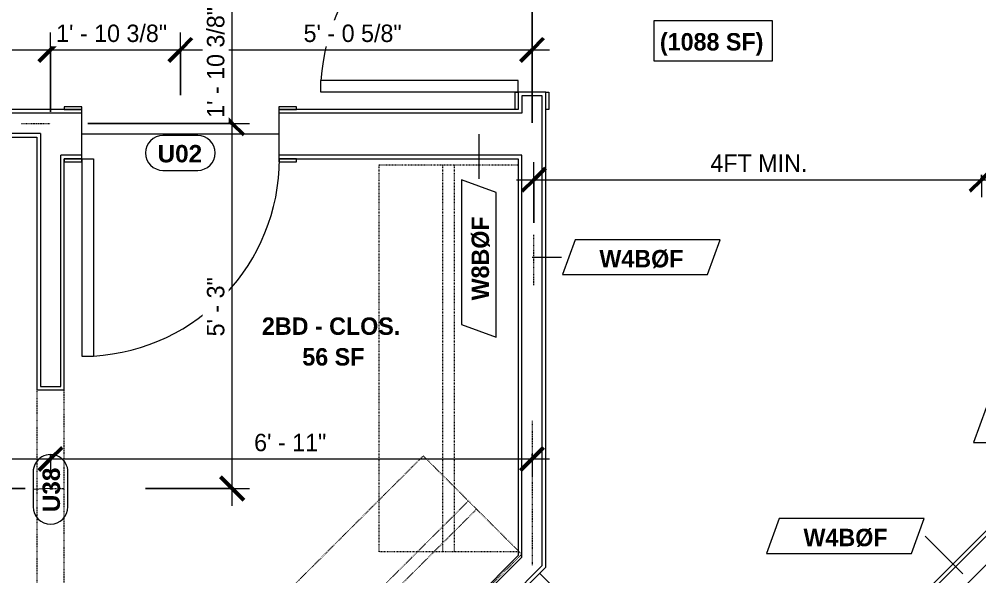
# Model space of a CAD drawing. Header units: inches. Extents: x -4058 to -1781, y 9814 to 12264.
# Drawn here: x -2441.3 to -2275.9, y 10603.2 to 10699.2 of the extents above; entities that cross this region are included whole.
import ezdxf

# ---------------------------------------------------------------- set-up
doc = ezdxf.new("R2010")
doc.units = ezdxf.units.IN
doc.header["$MEASUREMENT"] = 0
for name, pattern in [('Dash', [0.25, 0.125, -0.125]), ('Dash 3_32_', [0.1875, 0.09375, -0.09375]), ('Overhead', [0.15625, 0.09375, -0.0625])]:
    doc.linetypes.add(name, pattern=pattern)
for name, color, linetype, lineweight in [('A-ANNO-DIMS', 211, 'Continuous', 9), ('A-ANNO-DIMS-32', 211, 'Continuous', 9), ('A-AREA-IDEN', 2, 'Continuous', 9), ('A-DETL-1', 90, 'Dash 3_32_', 9), ('A-DETL-GENF', 92, 'Overhead', 9), ('A-DETL-MEDM-1', 33, 'Continuous', 9), ('A-DOOR-2', 31, 'Continuous', 9), ('A-DOOR-IDEN', 31, 'Continuous', 9), ('A-FLOR-2', 192, 'Continuous', 9), ('A-WALL-2', 113, 'Continuous', 9), ('A-WALL-IDEN', 211, 'Continuous', 9), ('I-WALL-4', 2, 'Continuous', 9), ('Q-CASE', 31, 'Continuous', 9), ('Q-CASE-HDLN', 31, 'Dash', 9)]:
    doc.layers.add(name, color=color, linetype=linetype, lineweight=lineweight)
doc.styles.add('Arial_B', font='arialbd.ttf', dxfattribs={"height": 3})
doc.styles.add('Century Gothic', font='ufonts.com_century-gothic.ttf', dxfattribs={"height": 3})
doc.styles.add('Century Gothic_B_1', font='GOTHICB.TTF', dxfattribs={"height": 3})
doc.dimstyles.new('MARKETING_DIMENSION', dxfattribs={"dimscale": 12, "dimtxt": 3.132505, "dimasz": 0.333333, "dimexe": 0.25, "dimexo": 0.166667, "dimgap": 0.041667, "dimtad": 1, "dimdec": 4, "dimrnd": 0.0625, "dimzin": 3, "dimdsep": 46, "dimlunit": 4, "dimtxsty": 'Century Gothic', "dimblk1": 'OBLIQUE', "dimblk2": 'OBLIQUE', "dimsah": 1, "dimcen": 0.09, "dimdle": 0.25, "dimazin": 0, "dimtfac": 1, "dimtdec": 4, "dimtix": 1, "dimtmove": 0, "dimatfit": 3, "dimfxl": 1, "dimtvp": 1, "dimtfill": 1, "dimfrac": 2, "dimtolj": 1, "dimtzin": 0, "dimarcsym": 2})
doc.dimstyles.new('THE_DIMENSION_STRING', dxfattribs={"dimscale": 12, "dimtxt": 3.132505, "dimasz": 0.333333, "dimexe": 0.25, "dimexo": 0.166667, "dimgap": 0.041667, "dimtad": 1, "dimdec": 4, "dimrnd": 0.0625, "dimzin": 3, "dimdsep": 46, "dimlunit": 4, "dimtxsty": 'Century Gothic', "dimblk1": 'OBLIQUE', "dimblk2": 'OBLIQUE', "dimsah": 1, "dimcen": 0.09, "dimdle": 0.25, "dimazin": 0, "dimtfac": 1, "dimtdec": 4, "dimtix": 1, "dimtmove": 0, "dimatfit": 3, "dimfxl": 1, "dimtvp": 1, "dimtfill": 1, "dimfrac": 2, "dimtolj": 1, "dimtzin": 0, "dimarcsym": 2})
doc.dimstyles.new('THE_DIMENSION_STRING_2', dxfattribs={"dimscale": 12, "dimtxt": 3.132505, "dimasz": 0.333333, "dimexe": 0.25, "dimexo": 0.166667, "dimgap": 0.041667, "dimtad": 1, "dimdec": 4, "dimrnd": 0.0625, "dimzin": 3, "dimdsep": 46, "dimlunit": 4, "dimtxsty": 'Century Gothic', "dimblk1": 'OBLIQUE', "dimblk2": 'OBLIQUE', "dimsah": 1, "dimcen": 0.09, "dimdle": 0.25, "dimazin": 0, "dimtfac": 1, "dimtdec": 4, "dimtix": 1, "dimtmove": 0, "dimatfit": 3, "dimfxl": 1, "dimtvp": 1, "dimtfill": 1, "dimfrac": 2, "dimtolj": 1, "dimtzin": 0, "dimarcsym": 2})
doc.dimstyles.new('THE_DIMENSION_STRING_5', dxfattribs={"dimscale": 12, "dimtxt": 3.132505, "dimasz": 0.333333, "dimexe": 0.25, "dimexo": 0.166667, "dimgap": 0.041667, "dimtad": 1, "dimdec": 4, "dimrnd": 0.0625, "dimzin": 3, "dimdsep": 46, "dimlunit": 4, "dimtxsty": 'Century Gothic', "dimblk1": 'OBLIQUE', "dimblk2": 'OBLIQUE', "dimsah": 1, "dimcen": 0.09, "dimdle": 0.25, "dimazin": 0, "dimtfac": 1, "dimtdec": 4, "dimtix": 1, "dimtmove": 0, "dimatfit": 3, "dimfxl": 1, "dimtvp": 1, "dimtfill": 1, "dimfrac": 2, "dimtolj": 1, "dimtzin": 0, "dimarcsym": 2})

# ---------------------------------------------------------------- blocks, each defined once
blk = doc.blocks.new('SWING - SINGLE - FLUSH - SWING - FLUSH - 2-10 x 6-8 - PRIVACY-4202132-UNIT PLANS - 1ST FLOOR')
at = {"layer": 'A-DOOR-2'}
for p, q in [((-20, 2.37), (-20, 2.87)), ((-20, 2.87), (-17, 2.87)), ((-17, 2.37), (-20, 2.37)), ((-17, 2.87), (-17, 2.37)), ((17, 2.37), (17, 2.87)), ((17, 2.87), (20, 2.87)), ((20, 2.37), (17, 2.37)), ((20, 2.87), (20, 2.37)), ((-20, -2.38), (-17, -2.38)), ((-20, -2.88), (-20, -2.38)), ((-17, -2.88), (-20, -2.88)), ((-17, -2.38), (-17, -2.88)), ((15, -2.38), (15, -36.38)), ((17, -2.38), (15, -2.38)), ((17, -2.38), (17, -36.38)), ((17, -2.38), (20, -2.38)), ((17, -2.88), (17, -2.38)), ((20, -2.88), (17, -2.88)), ((20, -2.38), (20, -2.88)), ((17, -36.38), (15, -36.38))]:
    blk.add_line(p, q, dxfattribs=at)
blk.add_arc((17, -2.38), 34.07, 180, 266.6343, dxfattribs=at)
blk = doc.blocks.new('Door-Opening - CLEAR OPENING - 34_ x 80_-3928388-UNIT PLANS - 1ST FLOOR')
at = {"layer": 'A-DETL-GENF'}
for p, q in [((16.68, 2.37), (-17.32, 2.37)), ((-17.32, -2.38), (16.68, -2.38))]:
    blk.add_line(p, q, dxfattribs=at)
at = {"layer": 'A-DETL-MEDM-1'}
for p, q in [((-17.32, 2.37), (-17.32, -2.38)), ((16.68, -2.38), (16.68, 2.37))]:
    blk.add_line(p, q, dxfattribs=at)
blk = doc.blocks.new('OD_CW_Closet - OD_CW_Closet-3809433-UNIT PLANS - 1ST FLOOR')
at = {"layer": 'Q-CASE-HDLN'}
for p, q in [((0.74, -24), (0.74, 0)), ((0.74, 0), (67.55, 0)), ((67.55, 0), (67.55, -24)), ((0.74, -11), (67.55, -11)), ((0.74, -13), (67.55, -13)), ((67.55, -24), (0.74, -24))]:
    blk.add_line(p, q, dxfattribs=at)
blk = doc.blocks.new('OD_CW_Closet - OD_CW_Closet-3810279-UNIT PLANS - 1ST FLOOR')
at = {"layer": 'Q-CASE-HDLN'}
for p, q in [((0.74, -24), (0.74, 0)), ((0.74, 0), (87.24, 0)), ((87.24, 0), (87.24, -24)), ((0.74, -11), (87.24, -11)), ((0.74, -13), (87.24, -13)), ((87.24, -24), (0.74, -24))]:
    blk.add_line(p, q, dxfattribs=at)
blk = doc.blocks.new('SWING - SINGLE - FLUSH - SWING - FLUSH - 2-10 x 6-8 - PRIVACY-V85-UNIT PLANS - 1ST FLOOR')
at = {"layer": 'A-DOOR-2'}
for p, q in [((15, 4.25), (15, 38.26)), ((17, 38.26), (15, 38.26)), ((17, 4.25), (17, 38.26)), ((-17, 4.75), (-20, 4.75)), ((-20, 4.75), (-20, 4.25)), ((-20, 4.25), (-17, 4.25)), ((-17, 4.25), (-17, 4.75)), ((17, 4.25), (15, 4.25)), ((20, 4.75), (17, 4.75)), ((17, 4.75), (17, 4.25)), ((17, 4.25), (20, 4.25)), ((20, 4.25), (20, 4.75)), ((-17, -4.25), (-20, -4.25)), ((-20, -4.25), (-20, -4.75)), ((-20, -4.75), (-17, -4.75)), ((-17, -4.75), (-17, -4.25)), ((20, -4.25), (17, -4.25)), ((17, -4.25), (17, -4.75)), ((17, -4.75), (20, -4.75)), ((20, -4.75), (20, -4.25))]:
    blk.add_line(p, q, dxfattribs=at)
blk.add_arc((17, 4.25), 34.07, 93.3657, 180, dxfattribs=at)
blk = doc.blocks.new('DIMBLOCK80-UNIT PLANS - 1ST FLOOR')
at = {"layer": 'A-ANNO-DIMS-32', "lineweight": 50}
for p, q in [((-2450.83, 10681.23), (-2452.83, 10683.23)), ((-2450.83, 10681.23), (-2448.83, 10679.23)), ((-2450.83, 10618.23), (-2452.83, 10620.23)), ((-2450.83, 10618.23), (-2448.83, 10616.23))]:
    blk.add_line(p, q, dxfattribs=at)
at = {"layer": 'A-ANNO-DIMS-32'}
for p, q in [((-2450.83, 10615.23), (-2450.83, 10684.23)), ((-2451.66, 10681.23), (-2447.83, 10681.23)), ((-2450.83, 10681.23), (-2451.66, 10681.23)), ((-2440.31, 10618.23), (-2453.83, 10618.23)), ((-2450.83, 10618.23), (-2440.31, 10618.23))]:
    blk.add_line(p, q, dxfattribs=at)
at = {"layer": 'A-ANNO-DIMS-32', "color": 0, "insert": (-2455.18, 10644.48), "char_height": 3, "width": 12.5897, "attachment_point": 1, "rotation": 90, "line_spacing_factor": 0.984502, "style": 'Century Gothic', "bg_fill": 3, "box_fill_scale": 1.25, "bg_fill_color": 256, "bg_fill_true_color": 13158600, "bg_fill_transparency": 0}
blk.add_mtext('5\' - 3"', dxfattribs=at)
blk = doc.blocks.new('_Oblique')
at = {"color": 0, "linetype": 'ByBlock', "lineweight": -2}
blk.add_line((-0.5, -0.5), (0.5, 0.5), dxfattribs=at)
blk = doc.blocks.new('DIMBLOCK129-UNIT PLANS - 1ST FLOOR')
at = {"layer": 'A-ANNO-DIMS-32'}
for p, q in [((-2435.94, 10683.23), (-2435.94, 10696.93)), ((-2513.12, 10694.76), (-2513.12, 10690.93)), ((-2513.12, 10693.93), (-2513.12, 10694.76)), ((-2516.12, 10693.93), (-2435.94, 10693.93)), ((-2435.94, 10693.93), (-2435.94, 10683.23))]:
    blk.add_line(p, q, dxfattribs=at)
at = {"layer": 'A-ANNO-DIMS-32', "lineweight": 50}
for p, q in [((-2513.12, 10693.93), (-2511.12, 10695.93)), ((-2435.94, 10693.93), (-2433.94, 10695.93)), ((-2513.12, 10693.93), (-2515.12, 10691.93)), ((-2435.94, 10693.93), (-2437.94, 10691.93))]:
    blk.add_line(p, q, dxfattribs=at)
at = {"layer": 'A-ANNO-DIMS-32', "color": 0, "insert": (-2484.77, 10698.27), "char_height": 3, "width": 24.5827, "attachment_point": 1, "line_spacing_factor": 0.984502, "style": 'Century Gothic', "bg_fill": 3, "box_fill_scale": 1.25, "bg_fill_color": 256, "bg_fill_true_color": 13158600, "bg_fill_transparency": 0}
blk.add_mtext('6\' - 5 3/16"', dxfattribs=at)
blk = doc.blocks.new('DIMBLOCK130-UNIT PLANS - 1ST FLOOR')
at = {"layer": 'A-ANNO-DIMS-32'}
for p, q in [((-2435.94, 10683.23), (-2435.94, 10696.93)), ((-2413.56, 10686.1), (-2413.56, 10696.93)), ((-2435.94, 10693.93), (-2413.56, 10693.93)), ((-2435.94, 10693.93), (-2435.94, 10683.23)), ((-2413.56, 10693.93), (-2413.56, 10686.1))]:
    blk.add_line(p, q, dxfattribs=at)
at = {"layer": 'A-ANNO-DIMS-32', "lineweight": 50}
for p, q in [((-2435.94, 10693.93), (-2433.94, 10695.93)), ((-2413.56, 10693.93), (-2411.56, 10695.93)), ((-2435.94, 10693.93), (-2437.94, 10691.93)), ((-2413.56, 10693.93), (-2415.56, 10691.93))]:
    blk.add_line(p, q, dxfattribs=at)
at = {"layer": 'A-ANNO-DIMS-32', "color": 0, "insert": (-2434.99, 10698.27), "char_height": 3, "width": 24.5827, "attachment_point": 1, "line_spacing_factor": 0.984502, "style": 'Century Gothic', "bg_fill": 3, "box_fill_scale": 1.25, "bg_fill_color": 256, "bg_fill_true_color": 13158600, "bg_fill_transparency": 0}
blk.add_mtext('1\' - 10 3/8"', dxfattribs=at)
blk = doc.blocks.new('DIMBLOCK131-UNIT PLANS - 1ST FLOOR')
at = {"layer": 'A-ANNO-DIMS-32'}
for p, q in [((-2413.56, 10686.1), (-2413.56, 10696.93)), ((-2352.94, 10681.35), (-2352.94, 10696.93)), ((-2413.56, 10693.93), (-2349.94, 10693.93)), ((-2413.56, 10693.93), (-2413.56, 10686.1)), ((-2352.94, 10693.93), (-2352.94, 10681.35))]:
    blk.add_line(p, q, dxfattribs=at)
at = {"layer": 'A-ANNO-DIMS-32', "lineweight": 50}
for p, q in [((-2413.56, 10693.93), (-2411.56, 10695.93)), ((-2352.94, 10693.93), (-2350.94, 10695.93)), ((-2413.56, 10693.93), (-2415.56, 10691.93)), ((-2352.94, 10693.93), (-2354.94, 10691.93))]:
    blk.add_line(p, q, dxfattribs=at)
at = {"layer": 'A-ANNO-DIMS-32', "color": 0, "insert": (-2392.32, 10698.27), "char_height": 3, "width": 21.7784, "attachment_point": 1, "line_spacing_factor": 0.984502, "style": 'Century Gothic', "bg_fill": 3, "box_fill_scale": 1.25, "bg_fill_color": 256, "bg_fill_true_color": 13158600, "bg_fill_transparency": 0}
blk.add_mtext('5\' - 0 5/8"', dxfattribs=at)
blk = doc.blocks.new('DIMBLOCK135-UNIT PLANS - 1ST FLOOR')
at = {"layer": 'A-ANNO-DIMS-32'}
for p, q in [((-2351.52, 10603.52), (-2343.6, 10595.6)), ((-2345.72, 10597.72), (-2351.52, 10603.52)), ((-2408.47, 10534.97), (-2343.6, 10599.84)), ((-2414.65, 10541.14), (-2406.35, 10532.84)), ((-2408.47, 10534.97), (-2414.65, 10541.14))]:
    blk.add_line(p, q, dxfattribs=at)
at = {"layer": 'A-ANNO-DIMS-32', "lineweight": 50}
for p, q in [((-2345.72, 10597.72), (-2345.72, 10600.55)), ((-2345.72, 10597.72), (-2345.72, 10594.89)), ((-2408.47, 10534.97), (-2408.47, 10537.79)), ((-2408.47, 10534.97), (-2408.47, 10532.14))]:
    blk.add_line(p, q, dxfattribs=at)
at = {"layer": 'A-ANNO-DIMS-32', "color": 0, "insert": (-2386.58, 10563), "char_height": 3, "width": 21.7784, "attachment_point": 1, "rotation": 45, "line_spacing_factor": 0.984502, "style": 'Century Gothic', "bg_fill": 3, "box_fill_scale": 1.25, "bg_fill_color": 256, "bg_fill_true_color": 13158600, "bg_fill_transparency": 0}
blk.add_mtext('7\' - 4 3/4"', dxfattribs=at)
blk = doc.blocks.new('Wall Tag - Arch Wall-3956453-UNIT PLANS - 1ST FLOOR')
at = {"layer": 'A-WALL-IDEN'}
for p, q in [((-0.3561, 0.0937), (-0.4244, -0.0937)), ((0.4244, 0.0937), (-0.3561, 0.0937)), ((0.3561, -0.0937), (0.4244, 0.0937)), ((-0.4244, -0.0937), (0.3561, -0.0937))]:
    blk.add_line(p, q, dxfattribs=at)
blk = doc.blocks.new('Door Tag - Type Mark-2601225-UNIT PLANS - 1ST FLOOR')
at = {"layer": 'A-DOOR-IDEN'}
for p, q in [((0.09375, 0.09375), (-0.09375, 0.09375)), ((-0.09375, -0.09375), (0.09375, -0.09375))]:
    blk.add_line(p, q, dxfattribs=at)
for centre, start, end in [((-0.09375, 0), 90, 270), ((0.09375, 0), 270, 90)]:
    blk.add_arc(centre, 0.09375, start, end, dxfattribs=at)
blk = doc.blocks.new('DIMBLOCK359-UNIT PLANS - 1ST FLOOR')
at = {"layer": 'A-ANNO-DIMS-32', "lineweight": 50}
for p, q in [((-2404.63, 10681.23), (-2406.63, 10683.23)), ((-2404.63, 10681.23), (-2402.63, 10679.23)), ((-2404.63, 10618.23), (-2406.63, 10620.23)), ((-2404.63, 10618.23), (-2402.63, 10616.23))]:
    blk.add_line(p, q, dxfattribs=at)
at = {"layer": 'A-ANNO-DIMS-32'}
for p, q in [((-2429.49, 10681.23), (-2401.63, 10681.23)), ((-2404.63, 10681.23), (-2429.49, 10681.23)), ((-2404.63, 10615.23), (-2404.63, 10681.23)), ((-2419.57, 10618.23), (-2401.63, 10618.23)), ((-2404.63, 10618.23), (-2419.57, 10618.23))]:
    blk.add_line(p, q, dxfattribs=at)
at = {"layer": 'A-ANNO-DIMS-32', "color": 0, "insert": (-2408.98, 10644.48), "char_height": 3, "width": 12.5897, "attachment_point": 1, "rotation": 90, "line_spacing_factor": 0.984502, "style": 'Century Gothic', "bg_fill": 3, "box_fill_scale": 1.25, "bg_fill_color": 256, "bg_fill_true_color": 13158600, "bg_fill_transparency": 0}
blk.add_mtext('5\' - 3"', dxfattribs=at)
blk = doc.blocks.new('DIMBLOCK360-UNIT PLANS - 1ST FLOOR')
at = {"layer": 'A-ANNO-DIMS-32', "lineweight": 50}
for p, q in [((-2404.63, 10703.6), (-2406.63, 10705.6)), ((-2404.63, 10703.6), (-2402.63, 10701.6)), ((-2404.63, 10681.23), (-2406.63, 10683.23)), ((-2404.63, 10681.23), (-2402.63, 10679.23))]:
    blk.add_line(p, q, dxfattribs=at)
at = {"layer": 'A-ANNO-DIMS-32'}
for p, q in [((-2391.32, 10703.6), (-2407.63, 10703.6)), ((-2404.63, 10681.23), (-2404.63, 10703.6)), ((-2404.63, 10703.6), (-2391.32, 10703.6)), ((-2429.49, 10681.23), (-2401.63, 10681.23)), ((-2404.63, 10681.23), (-2429.49, 10681.23))]:
    blk.add_line(p, q, dxfattribs=at)
at = {"layer": 'A-ANNO-DIMS-32', "color": 0, "insert": (-2408.98, 10682.17), "char_height": 3, "width": 24.5827, "attachment_point": 1, "rotation": 90, "line_spacing_factor": 0.984502, "style": 'Century Gothic', "bg_fill": 3, "box_fill_scale": 1.25, "bg_fill_color": 256, "bg_fill_true_color": 13158600, "bg_fill_transparency": 0}
blk.add_mtext('1\' - 10 3/8"', dxfattribs=at)
blk = doc.blocks.new('DIMBLOCK1296-UNIT PLANS - 1ST FLOOR')
at = {"layer": 'A-ANNO-DIMS-32'}
for p, q in [((-2513.12, 10676.85), (-2513.12, 10620.34)), ((-2513.12, 10623.34), (-2513.12, 10676.85)), ((-2435.94, 10624.17), (-2435.94, 10620.34)), ((-2435.94, 10623.34), (-2435.94, 10624.17)), ((-2516.12, 10623.34), (-2435.94, 10623.34))]:
    blk.add_line(p, q, dxfattribs=at)
at = {"layer": 'A-ANNO-DIMS-32', "lineweight": 50}
for p, q in [((-2513.12, 10623.34), (-2511.12, 10625.34)), ((-2435.94, 10623.34), (-2433.94, 10625.34)), ((-2513.12, 10623.34), (-2515.12, 10621.34)), ((-2435.94, 10623.34), (-2437.94, 10621.34))]:
    blk.add_line(p, q, dxfattribs=at)
at = {"layer": 'A-ANNO-DIMS-32', "color": 0, "insert": (-2484.77, 10627.68), "char_height": 3, "width": 24.5827, "attachment_point": 1, "line_spacing_factor": 0.984502, "style": 'Century Gothic', "bg_fill": 3, "box_fill_scale": 1.25, "bg_fill_color": 256, "bg_fill_true_color": 13158600, "bg_fill_transparency": 0}
blk.add_mtext('6\' - 5 3/16"', dxfattribs=at)
blk = doc.blocks.new('DIMBLOCK1297-UNIT PLANS - 1ST FLOOR')
at = {"layer": 'A-ANNO-DIMS-32', "lineweight": 50}
for p, q in [((-2435.94, 10623.34), (-2433.94, 10625.34)), ((-2352.94, 10623.34), (-2350.94, 10625.34)), ((-2435.94, 10623.34), (-2437.94, 10621.34)), ((-2352.94, 10623.34), (-2354.94, 10621.34))]:
    blk.add_line(p, q, dxfattribs=at)
at = {"layer": 'A-ANNO-DIMS-32'}
for p, q in [((-2435.94, 10624.17), (-2435.94, 10620.34)), ((-2435.94, 10623.34), (-2435.94, 10624.17)), ((-2352.94, 10624.17), (-2352.94, 10620.34)), ((-2352.94, 10623.34), (-2352.94, 10624.17)), ((-2435.94, 10623.34), (-2349.94, 10623.34))]:
    blk.add_line(p, q, dxfattribs=at)
at = {"layer": 'A-ANNO-DIMS-32', "color": 0, "insert": (-2400.85, 10627.68), "char_height": 3, "width": 15.394, "attachment_point": 1, "line_spacing_factor": 0.984502, "style": 'Century Gothic', "bg_fill": 3, "box_fill_scale": 1.25, "bg_fill_color": 256, "bg_fill_true_color": 13158600, "bg_fill_transparency": 0}
blk.add_mtext('6\' - 11"', dxfattribs=at)
blk = doc.blocks.new('DIMBLOCK1383-UNIT PLANS - 1ST FLOOR')
at = {"layer": 'A-ANNO-DIMS-32'}
for p, q in [((-2461.91, 10678.23), (-2461.91, 10817.49)), ((-2454.59, 10814.49), (-2464.91, 10814.49)), ((-2461.91, 10814.49), (-2454.59, 10814.49)), ((-2442.94, 10681.23), (-2464.91, 10681.23)), ((-2461.91, 10681.23), (-2442.94, 10681.23))]:
    blk.add_line(p, q, dxfattribs=at)
at = {"layer": 'A-ANNO-DIMS-32', "lineweight": 50}
for p, q in [((-2461.91, 10814.49), (-2463.91, 10816.49)), ((-2461.91, 10814.49), (-2459.91, 10812.49)), ((-2461.91, 10681.23), (-2463.91, 10683.23)), ((-2461.91, 10681.23), (-2459.91, 10679.23))]:
    blk.add_line(p, q, dxfattribs=at)
at = {"layer": 'A-ANNO-DIMS-32', "color": 0, "insert": (-2466.25, 10737.62), "char_height": 3, "width": 24.5827, "attachment_point": 1, "rotation": 90, "line_spacing_factor": 0.984502, "style": 'Century Gothic', "bg_fill": 3, "box_fill_scale": 1.25, "bg_fill_color": 256, "bg_fill_true_color": 13158600, "bg_fill_transparency": 0}
blk.add_mtext('11\' - 1 1/4"', dxfattribs=at)
blk = doc.blocks.new('DIMBLOCK1474-UNIT PLANS - 1ST FLOOR')
at = {"layer": 'A-ANNO-DIMS-32'}
for p, q in [((-2352.62, 10664.07), (-2352.62, 10674.52)), ((-2355.62, 10671.52), (-2272.45, 10671.52)), ((-2352.62, 10671.52), (-2352.62, 10664.07)), ((-2275.45, 10672.35), (-2275.45, 10668.52)), ((-2275.45, 10671.52), (-2275.45, 10672.35))]:
    blk.add_line(p, q, dxfattribs=at)
at = {"layer": 'A-ANNO-DIMS-32', "lineweight": 50}
for p, q in [((-2352.62, 10671.52), (-2350.62, 10673.52)), ((-2275.45, 10671.52), (-2273.45, 10673.52)), ((-2352.62, 10671.52), (-2354.62, 10669.52)), ((-2275.45, 10671.52), (-2277.45, 10669.52))]:
    blk.add_line(p, q, dxfattribs=at)
at = {"layer": 'A-ANNO-DIMS-32', "color": 0, "insert": (-2322.19, 10675.87), "char_height": 3, "width": 19.5707, "attachment_point": 1, "line_spacing_factor": 0.984502, "style": 'Century Gothic', "bg_fill": 3, "box_fill_scale": 1.25, "bg_fill_color": 256, "bg_fill_true_color": 13158600, "bg_fill_transparency": 0}
blk.add_mtext('4FT MIN.', dxfattribs=at)

msp = doc.modelspace()

# ---------------------------------------------------------------- linework, layer by layer
at = {"layer": 'A-AREA-IDEN', "flags": 128}
msp.add_lwpolyline([(-2331.89008, 10698.97359), (-2311.55937, 10698.97359), (-2311.55937, 10691.97201), (-2331.89008, 10691.97201)], close=True, dxfattribs=at)
at = {"layer": 'A-DETL-1'}
for p, q in [((-2440.93624, 10681.2269), (-2435.93624, 10681.2269)), ((-2352.62374, 10653.31512), (-2352.62374, 10662.06512)), ((-2352.93624, 10629.93529), (-2352.93624, 10604.93529)), ((-2435.93624, 10618.2269), (-2433.56124, 10618.2269))]:
    msp.add_line(p, q, dxfattribs=at)
at = {"layer": 'A-FLOR-2'}
for p, q in [((-2352.93624, 10720.6019), (-2352.93624, 10686.6019)), ((-2352.93624, 10686.6019), (-2352.93624, 10720.6019)), ((-2396.56124, 10679.3519), (-2430.56124, 10679.3519))]:
    msp.add_line(p, q, dxfattribs=at)
at = {"layer": 'A-WALL-2'}
for p, q in [((-2355.31124, 10686.6019), (-2355.31124, 10683.6019)), ((-2350.56124, 10686.6019), (-2355.31124, 10686.6019)), ((-2350.56124, 10679.3519), (-2350.56124, 10686.6019)), ((-2354.68624, 10685.9769), (-2354.68624, 10682.9769)), ((-2351.18624, 10685.9769), (-2354.68624, 10685.9769)), ((-2351.18624, 10679.3519), (-2351.18624, 10685.9769)), ((-2433.56124, 10683.6019), (-2508.68624, 10683.6019)), ((-2430.56124, 10682.9769), (-2508.68624, 10682.9769)), ((-2354.68624, 10682.9769), (-2396.56124, 10682.9769)), ((-2437.68624, 10679.4769), (-2508.68624, 10679.4769)), ((-2507.68165, 10678.8519), (-2438.31124, 10678.8519)), ((-2438.31124, 10678.8519), (-2438.31124, 10635.2269)), ((-2437.68624, 10679.4769), (-2437.68624, 10635.8519)), ((-2351.18624, 10604.95315), (-2351.18624, 10679.3519)), ((-2350.56124, 10604.69426), (-2350.56124, 10679.3519)), ((-2434.18624, 10635.8519), (-2434.18624, 10675.7269)), ((-2430.56124, 10675.7269), (-2434.18624, 10675.7269)), ((-2433.56124, 10635.2269), (-2433.56124, 10675.1019)), ((-2355.31124, 10675.7269), (-2396.56124, 10675.7269)), ((-2354.68624, 10675.7269), (-2355.31124, 10675.7269)), ((-2355.31124, 10675.1019), (-2355.31124, 10606.66178)), ((-2354.68624, 10606.40289), (-2354.68624, 10675.7269)), ((-2437.68624, 10635.8519), (-2434.18624, 10635.8519)), ((-2270.44108, 10615.1644), (-2297.52517, 10588.08031)), ((-2270.1822, 10614.5394), (-2296.64129, 10588.08031)), ((-2268.73245, 10611.0394), (-2291.69154, 10588.08031)), ((-2355.31124, 10606.66178), (-2416.06009, 10545.91293)), ((-2354.68624, 10606.40289), (-2416.06009, 10545.02904)), ((-2449.55767, 10506.58171), (-2351.18624, 10604.95315)), ((-2449.55767, 10505.69782), (-2350.56124, 10604.69426))]:
    msp.add_line(p, q, dxfattribs=at)
at = {"layer": 'A-WALL-IDEN'}
for p, q in [((-2352.93624, 10658.14347), (-2347.83846, 10658.14347)), ((-2278.69622, 10603.55051), (-2285.19119, 10610.04548))]:
    msp.add_line(p, q, dxfattribs=at)
at = {"layer": 'I-WALL-4'}
for p, q in [((-2430.56124, 10683.6019), (-2433.56124, 10683.6019)), ((-2430.56124, 10675.1019), (-2430.56124, 10683.6019)), ((-2355.31124, 10683.6019), (-2396.56124, 10683.6019)), ((-2396.56124, 10683.6019), (-2396.56124, 10675.1019)), ((-2433.56124, 10675.1019), (-2430.56124, 10675.1019)), ((-2396.56124, 10675.1019), (-2355.31124, 10675.1019))]:
    msp.add_line(p, q, dxfattribs=at)

# ---------------------------------------------------------------- block references
at = {"layer": 'A-DOOR-2'}
for name, p, rotation in [('SWING - SINGLE - FLUSH - SWING - FLUSH - 2-10 x 6-8 - PRIVACY-4202132-UNIT PLANS - 1ST FLOOR', (-2352.93624, 10703.6019), 269.9999999999922), ('SWING - SINGLE - FLUSH - SWING - FLUSH - 2-10 x 6-8 - PRIVACY-V85-UNIT PLANS - 1ST FLOOR', (-2413.56124, 10679.3519), 180), ('Door-Opening - CLEAR OPENING - 34_ x 80_-3928388-UNIT PLANS - 1ST FLOOR', (-2435.93624, 10617.90451), 270.0000000000271)]:
    msp.add_blockref(name, p, dxfattribs=dict(at, rotation=rotation))
at = {"layer": 'A-WALL-IDEN', "xscale": 31.99999999999999, "yscale": 31.99999999999999, "zscale": 31.99999999999999, "rotation": 89.99999999999955}
msp.add_blockref('Wall Tag - Arch Wall-3956453-UNIT PLANS - 1ST FLOOR', (-2362.11185, 10657.91266), dxfattribs=at)
at = {"layer": 'A-WALL-IDEN', "xscale": 31.99999999999999, "yscale": 31.99999999999999, "zscale": 31.99999999999999}
for p in [(-2334.10675, 10658.14347), (-2263.25688, 10629.15191), (-2298.9229, 10610.04548)]:
    msp.add_blockref('Wall Tag - Arch Wall-3956453-UNIT PLANS - 1ST FLOOR', p, dxfattribs=at)
at = {"layer": 'Q-CASE'}
for name, p, rotation in [('OD_CW_Closet - OD_CW_Closet-3809433-UNIT PLANS - 1ST FLOOR', (-2379.31124, 10606.55291), 90.00000000003328), ('OD_CW_Closet - OD_CW_Closet-3810279-UNIT PLANS - 1ST FLOOR', (-2433.37577, 10562.18533), 45.00000000001427)]:
    msp.add_blockref(name, p, dxfattribs=dict(at, rotation=rotation))

# ---------------------------------------------------------------- texts
at = {"layer": 'A-AREA-IDEN', "char_height": 3, "attachment_point": 1, "style": 'Century Gothic_B_1'}
for s, insert, width in [('(1088 SF)', (-2330.89008, 10696.80692), 22.119), ('2BD - CLOS.', (-2399.50058, 10647.75101), 29.29), ('56 SF', (-2392.53995, 10642.45387), 12.423)]:
    msp.add_mtext(s, dxfattribs=dict(at, insert=insert, width=width))
at = {"layer": 'A-DOOR-IDEN', "insert": (-2417.49312, 10677.50624), "char_height": 3, "width": 9.393, "attachment_point": 1, "style": 'Arial_B'}
msp.add_mtext('U02', dxfattribs=at)
at = {"layer": 'A-DOOR-IDEN', "insert": (-2437.31609, 10614.15536), "char_height": 3, "width": 9.393, "attachment_point": 1, "rotation": 90, "style": 'Arial_B'}
msp.add_mtext('U38', dxfattribs=at)
at = {"layer": 'A-WALL-IDEN', "insert": (-2363.35938, 10650.69674), "char_height": 3, "width": 17.372, "attachment_point": 1, "rotation": 90, "style": 'Century Gothic_B_1'}
msp.add_mtext('W8BØF', dxfattribs=at)
at = {"layer": 'A-WALL-IDEN', "char_height": 3, "width": 17.372, "attachment_point": 1, "style": 'Century Gothic_B_1'}
for insert in [(-2341.32267, 10659.39101), (-2306.13882, 10611.29302)]:
    msp.add_mtext('W4BØF', dxfattribs=dict(at, insert=insert))

# ---------------------------------------------------------------- next in the draw order: dimensions: what is measured, and where the dimension line sits
at = {"layer": 'A-ANNO-DIMS'}
for base, p1, p2, angle, override, picture, middle in [((-2450.83084, 10681.2269), (-2438.31124, 10618.2269), (-2453.65927, 10681.2269), 90, {"dimpost": '<>', "dimfxl": 64.842595}, 'DIMBLOCK80-UNIT PLANS - 1ST FLOOR', (-2452.9063, 10649.7269)), ((-2345.71849, 10597.71755), (-2416.06009, 10542.55417), (-2352.93624, 10604.93529), 45, {"dimpost": '<>', "dimfxl": 88.746972}, 'DIMBLOCK135-UNIT PLANS - 1ST FLOOR', (-2378.67984, 10567.92641))]:
    dim = msp.add_linear_dim(base=base, p1=p1, p2=p2, angle=angle, dimstyle='THE_DIMENSION_STRING', override=override, dxfattribs=at)
    dim.commit()
    dim.dimension.update_dxf_attribs({"geometry": picture, "text_midpoint": middle})
dim = msp.add_linear_dim(base=(-2275.44874, 10671.52219), p1=(-2352.62374, 10662.06512), p2=(-2275.44874, 10674.35062), text='4FT MIN.', dimstyle='THE_DIMENSION_STRING_5', override={"dimpost": '<>', "dimfxl": 78.146748}, dxfattribs=at)
dim.commit()
dim.dimension.update_dxf_attribs({"geometry": 'DIMBLOCK1474-UNIT PLANS - 1ST FLOOR', "text_midpoint": (-2314.03624, 10673.58848)})

# ---------------------------------------------------------------- next in the draw order: linework, layer by layer
at = {"layer": 'A-DOOR-IDEN'}
msp.add_line((-2435.93624, 10618.2269), (-2438.93624, 10618.08725), dxfattribs=at)

# ---------------------------------------------------------------- next in the draw order: block references
at = {"layer": 'A-DOOR-IDEN', "xscale": 31.99999999999999, "yscale": 31.99999999999999, "zscale": 31.99999999999999, "rotation": 89.99999999999955}
msp.add_blockref('Door Tag - Type Mark-2601225-UNIT PLANS - 1ST FLOOR', (-2435.93624, 10618.08725), dxfattribs=at)

# ---------------------------------------------------------------- next in the draw order: dimensions: what is measured, and where the dimension line sits
at = {"layer": 'A-ANNO-DIMS'}
dim = msp.add_linear_dim(base=(-2435.93624, 10693.928), p1=(-2513.12374, 10696.75643), p2=(-2435.93624, 10681.2269), dimstyle='THE_DIMENSION_STRING', override={"dimpost": '<>', "dimfxl": 78.734215}, dxfattribs=at)
dim.commit()
dim.dimension.update_dxf_attribs({"geometry": 'DIMBLOCK129-UNIT PLANS - 1ST FLOOR', "text_midpoint": (-2474.52999, 10696.16968)})

# ---------------------------------------------------------------- next in the draw order: dimensions: what is measured, and where the dimension line sits
for base, p1, p2, dimstyle, override, picture, middle in [((-2413.56124, 10693.928), (-2435.93624, 10681.2269), (-2413.56124, 10684.1019), 'THE_DIMENSION_STRING', {"dimpost": '<>', "dimfxl": 22.558951}, 'DIMBLOCK130-UNIT PLANS - 1ST FLOOR', (-2424.74874, 10696.16968)), ((-2435.93624, 10623.33731), (-2513.12374, 10678.8519), (-2435.93624, 10626.16573), 'MARKETING_DIMENSION', {"dimpost": '<>', "dimfxl": 93.454491}, 'DIMBLOCK1296-UNIT PLANS - 1ST FLOOR', (-2474.52999, 10625.57898))]:
    dim = msp.add_linear_dim(base=base, p1=p1, p2=p2, dimstyle=dimstyle, override=override, dxfattribs=at)
    dim.commit()
    dim.dimension.update_dxf_attribs({"geometry": picture, "text_midpoint": middle})

# ---------------------------------------------------------------- next in the draw order: dimensions: what is measured, and where the dimension line sits
dim = msp.add_linear_dim(base=(-2461.9085, 10814.4894), p1=(-2440.93624, 10681.2269), p2=(-2452.58647, 10814.4894), angle=90, dimstyle='MARKETING_DIMENSION', override={"dimpost": '<>', "dimfxl": 133.770781}, dxfattribs=at)
dim.commit()
dim.dimension.update_dxf_attribs({"geometry": 'DIMBLOCK1383-UNIT PLANS - 1ST FLOOR', "text_midpoint": (-2464.15017, 10747.85815)})
dim = msp.add_linear_dim(base=(-2352.93624, 10693.928), p1=(-2413.56124, 10684.1019), p2=(-2352.93624, 10679.3519), dimstyle='THE_DIMENSION_STRING', override={"dimpost": '<>', "dimfxl": 60.810798}, dxfattribs=at)
dim.commit()
dim.dimension.update_dxf_attribs({"geometry": 'DIMBLOCK131-UNIT PLANS - 1ST FLOOR', "text_midpoint": (-2383.24874, 10696.16968)})

# ---------------------------------------------------------------- next in the draw order: linework, layer by layer
at = {"layer": 'A-DOOR-IDEN'}
msp.add_line((-2413.56124, 10679.3519), (-2413.56124, 10679.12638), dxfattribs=at)
at = {"layer": 'A-WALL-IDEN'}
msp.add_line((-2362.11185, 10679.3519), (-2362.11185, 10671.64436), dxfattribs=at)

# ---------------------------------------------------------------- next in the draw order: block references
at = {"layer": 'A-DOOR-IDEN', "xscale": 31.99999999999999, "yscale": 31.99999999999999, "zscale": 31.99999999999999}
msp.add_blockref('Door Tag - Type Mark-2601225-UNIT PLANS - 1ST FLOOR', (-2413.56124, 10676.12638), dxfattribs=at)

# ---------------------------------------------------------------- next in the draw order: dimensions: what is measured, and where the dimension line sits
at = {"layer": 'A-ANNO-DIMS'}
dim = msp.add_linear_dim(base=(-2404.63255, 10681.2269), p1=(-2421.57102, 10618.2269), p2=(-2431.48941, 10681.2269), angle=90, dimstyle='THE_DIMENSION_STRING_2', override={"dimpost": '<>', "dimfxl": 63.77597}, dxfattribs=at)
dim.commit()
dim.dimension.update_dxf_attribs({"geometry": 'DIMBLOCK359-UNIT PLANS - 1ST FLOOR', "text_midpoint": (-2406.708, 10649.7269)})

# ---------------------------------------------------------------- next in the draw order: dimensions: what is measured, and where the dimension line sits
dim = msp.add_linear_dim(base=(-2404.63255, 10703.6019), p1=(-2431.48941, 10681.2269), p2=(-2389.31907, 10703.6019), angle=90, dimstyle='THE_DIMENSION_STRING_2', override={"dimpost": '<>', "dimfxl": 47.738642}, dxfattribs=at)
dim.commit()
dim.dimension.update_dxf_attribs({"geometry": 'DIMBLOCK360-UNIT PLANS - 1ST FLOOR', "text_midpoint": (-2406.87422, 10692.4144)})
dim = msp.add_linear_dim(base=(-2352.93624, 10623.33731), p1=(-2435.93624, 10626.16573), p2=(-2352.93624, 10626.16573), dimstyle='MARKETING_DIMENSION', override={"dimpost": '<>', "dimfxl": 83}, dxfattribs=at)
dim.commit()
dim.dimension.update_dxf_attribs({"geometry": 'DIMBLOCK1297-UNIT PLANS - 1ST FLOOR', "text_midpoint": (-2394.43624, 10625.41277)})

doc.saveas('drawing.dxf')
